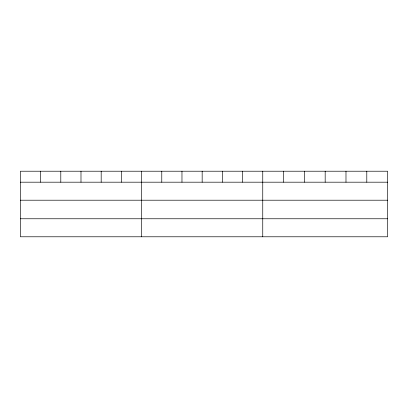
<?xml version="1.0" encoding="UTF-8"?>
<svg xmlns="http://www.w3.org/2000/svg" width="408" height="408" viewBox="0 0 408 408"><rect width="100%" height="100%" fill="white"/><g stroke="black" fill="none" stroke-linecap="round" stroke-linejoin="round"><path stroke-width="0.61" d="M387.6 200.206L387.6 171.217L20.4 171.217L20.4 236.783L387.6 236.783L387.6 200.206L20.4 200.206M20.4 182.187L387.6 182.187M20.4 218.764L387.6 218.764M366.792 171.217L366.792 182.187M345.984 171.217L345.984 182.187M325.176 171.217L325.176 182.187M304.368 171.217L304.368 182.187M283.56 171.217L283.56 182.187M262.752 171.217L262.752 236.783M242.556 171.217L242.556 182.187M222.36 171.217L222.36 182.187M202.164 171.217L202.164 182.187M181.968 171.217L181.968 182.187M161.772 171.217L161.772 182.187M141.576 171.217L141.576 236.783M121.38 171.217L121.38 182.187M101.184 171.217L101.184 182.187M80.988 171.217L80.988 182.187M60.792 171.217L60.792 182.187M40.596 171.217L40.596 182.187"/></g></svg>
